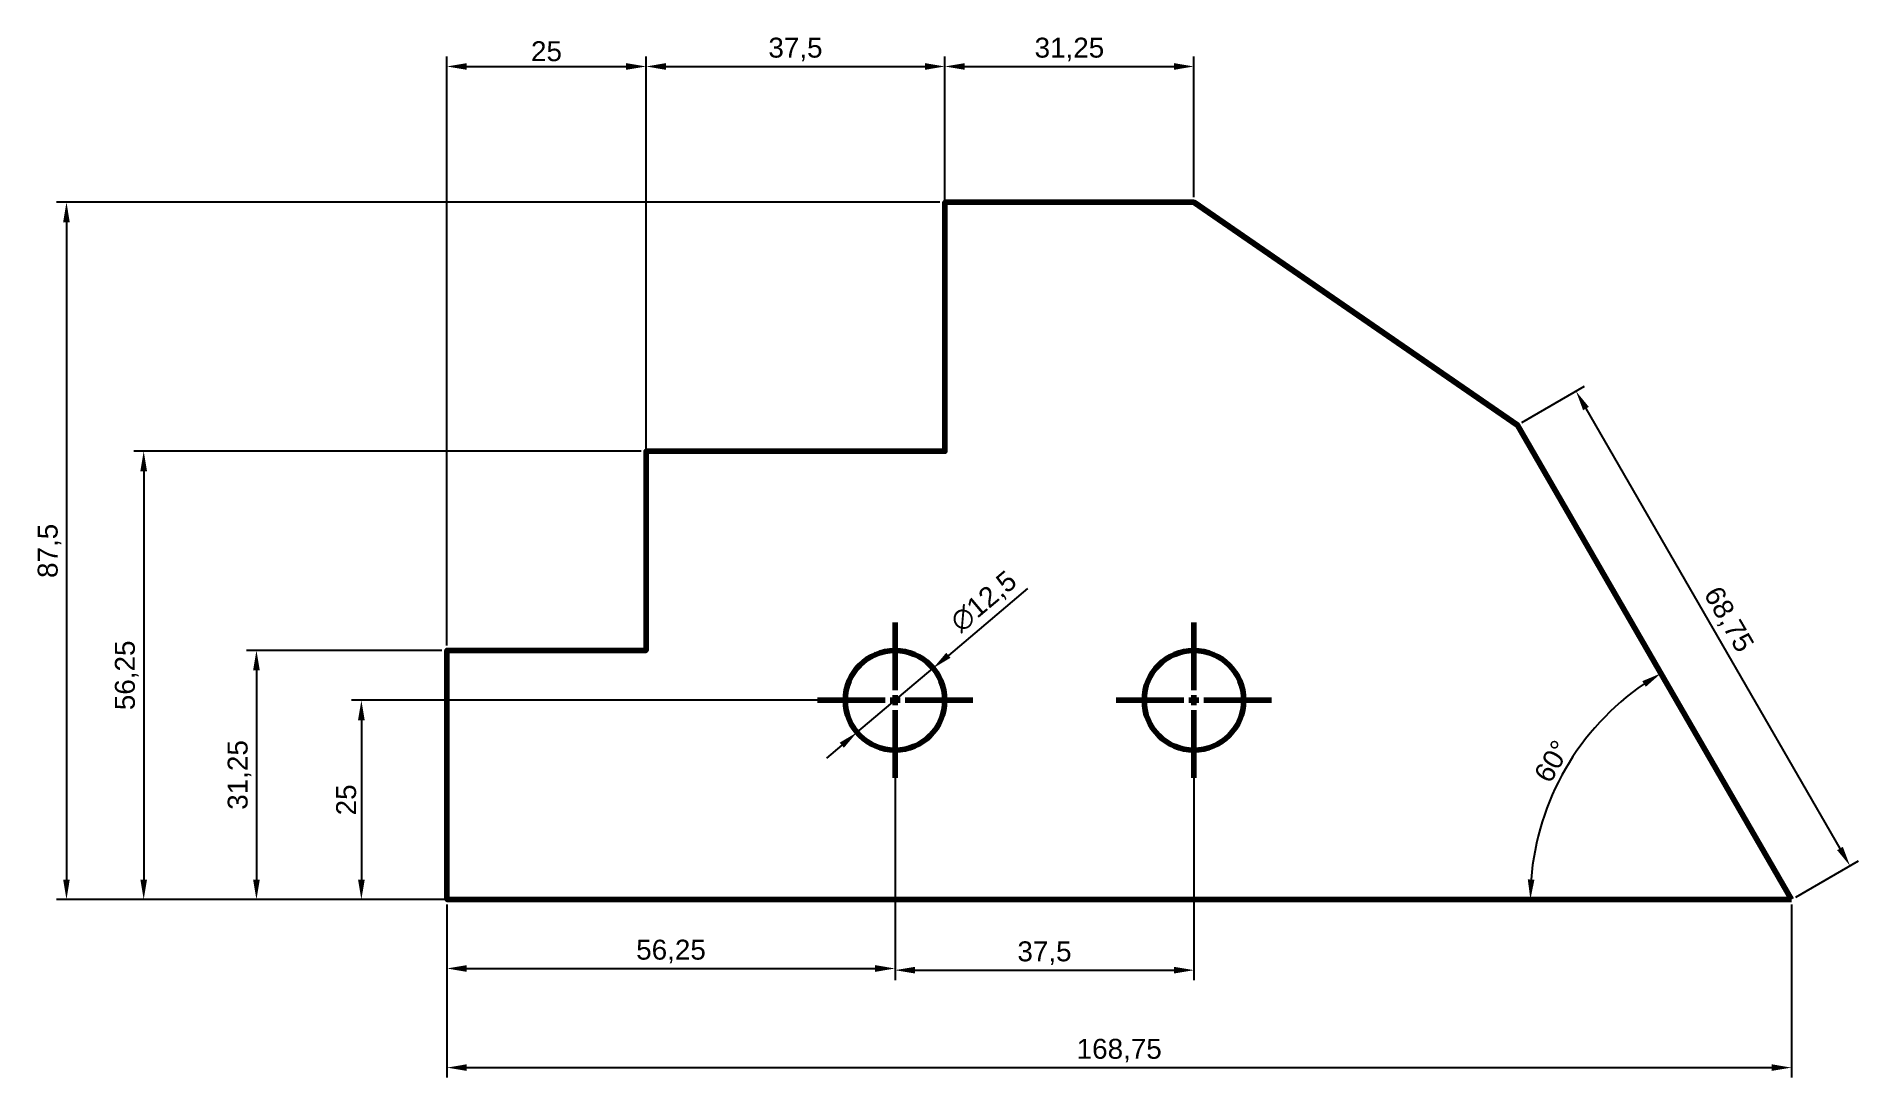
# Model space of a CAD drawing. Header units: millimetres. Extents: x 368 to 597, y 235 to 365.
import ezdxf

# ---------------------------------------------------------------- set-up
doc = ezdxf.new("R2010")
doc.units = ezdxf.units.MM
doc.linetypes.add('CENTER2', pattern=[28.575, 19.05, -3.175, 3.175, -3.175])
doc.styles.get("Standard").update_dxf_attribs({"font": 'arial.ttf'})
doc.dimstyles.new('ISO-25', dxfattribs={"dimtxt": 2.5, "dimasz": 2.5, "dimexe": 1.25, "dimexo": 0.625, "dimtad": 1, "dimtxsty": 'Standard', "dimcen": 2.5, "dimadec": 0, "dimazin": 0, "dimtfac": 1, "dimtmove": 0, "dimatfit": 3, "dimfxl": 1, "dimarcsym": 0})

# ---------------------------------------------------------------- blocks, each defined once
blk = doc.blocks.new('*U2')
at = {"color": 0, "linetype": 'CENTER2', "lineweight": 100, "transparency": 16777216}
for p, q in [((0, 1.25), (0, 9.75)), ((-9.75, 0), (-1.25, 0)), ((1.25, 0), (9.75, 0)), ((0, -9.75), (0, -1.25))]:
    blk.add_line(p, q, dxfattribs=at)
at = {"color": 0, "linetype": 'Continuous', "lineweight": 100, "transparency": 16777216}
for p, q in [((-0.625, 0), (0.625, 0)), ((0, -0.625), (0, 0.625))]:
    blk.add_line(p, q, dxfattribs=at)
blk = doc.blocks.new('*U3')
at = {"color": 0, "linetype": 'CENTER2', "lineweight": 100, "transparency": 16777216}
for p, q in [((0, 1.25), (0, 9.75)), ((-9.75, 0), (-1.25, 0)), ((1.25, 0), (9.75, 0)), ((0, -9.75), (0, -1.25))]:
    blk.add_line(p, q, dxfattribs=at)
at = {"color": 0, "linetype": 'Continuous', "lineweight": 100, "transparency": 16777216}
for p, q in [((-0.625, 0), (0.625, 0)), ((0, -0.625), (0, 0.625))]:
    blk.add_line(p, q, dxfattribs=at)
blk = doc.blocks.new('*D4')
at = {"color": 0, "lineweight": -2, "transparency": 16777216}
for p, q in [((444.54, 314.03), (444.54, 362.94)), ((447.04, 361.69), (479.54, 361.69)), ((482.04, 314.03), (482.04, 362.94))]:
    blk.add_line(p, q, dxfattribs=at)
at = {"color": 0, "transparency": 16777216}
for points in [[(447.04, 362.11), (447.04, 361.27), (444.54, 361.69)], [(479.54, 362.11), (479.54, 361.27), (482.04, 361.69)]]:
    blk.add_solid(points, dxfattribs=at)
at = {"layer": 'Defpoints', "color": 0, "transparency": 16777216}
for p in [(482.04, 361.69), (444.54, 313.4), (482.04, 313.4)]:
    blk.add_point(p, dxfattribs=at)
at = {"color": 0, "transparency": 16777216, "insert": (463.29, 363.82), "char_height": 2.5, "attachment_point": 5}
blk.add_mtext('37,5', dxfattribs=at)
blk = doc.blocks.new('*D5')
at = {"color": 0, "lineweight": -2, "transparency": 16777216}
for p, q in [((482.04, 345.28), (482.04, 362.94)), ((484.54, 361.69), (510.79, 361.69)), ((513.29, 345.28), (513.29, 362.94))]:
    blk.add_line(p, q, dxfattribs=at)
at = {"color": 0, "transparency": 16777216}
for points in [[(484.54, 362.11), (484.54, 361.27), (482.04, 361.69)], [(510.79, 362.11), (510.79, 361.27), (513.29, 361.69)]]:
    blk.add_solid(points, dxfattribs=at)
at = {"layer": 'Defpoints', "color": 0, "transparency": 16777216}
for p in [(513.29, 361.69), (482.04, 344.65), (513.29, 344.65)]:
    blk.add_point(p, dxfattribs=at)
at = {"color": 0, "transparency": 16777216, "insert": (497.67, 363.82), "char_height": 2.5, "attachment_point": 5}
blk.add_mtext('31,25', dxfattribs=at)
blk = doc.blocks.new('*D6')
at = {"color": 0, "lineweight": -2, "transparency": 16777216}
for p, q in [((481.42, 344.65), (370.55, 344.65)), ((371.8, 342.15), (371.8, 259.65)), ((418.92, 257.15), (370.55, 257.15))]:
    blk.add_line(p, q, dxfattribs=at)
at = {"color": 0, "transparency": 16777216}
for points in [[(371.38, 342.15), (372.21, 342.15), (371.8, 344.65)], [(371.38, 259.65), (372.21, 259.65), (371.8, 257.15)]]:
    blk.add_solid(points, dxfattribs=at)
at = {"layer": 'Defpoints', "color": 0, "transparency": 16777216}
for p in [(482.04, 344.65), (371.8, 257.15), (419.54, 257.15)]:
    blk.add_point(p, dxfattribs=at)
at = {"color": 0, "transparency": 16777216, "insert": (369.67, 300.9), "char_height": 2.5, "attachment_point": 5, "rotation": 90}
blk.add_mtext('87,5', dxfattribs=at)
blk = doc.blocks.new('*D7')
at = {"color": 0, "lineweight": -2, "transparency": 16777216}
for p, q in [((443.92, 313.4), (380.24, 313.4)), ((381.49, 310.9), (381.49, 259.65)), ((418.92, 257.15), (380.24, 257.15))]:
    blk.add_line(p, q, dxfattribs=at)
at = {"color": 0, "transparency": 16777216}
for points in [[(381.07, 310.9), (381.91, 310.9), (381.49, 313.4)], [(381.07, 259.65), (381.91, 259.65), (381.49, 257.15)]]:
    blk.add_solid(points, dxfattribs=at)
at = {"layer": 'Defpoints', "color": 0, "transparency": 16777216}
for p in [(444.54, 313.4), (381.49, 257.15), (419.54, 257.15)]:
    blk.add_point(p, dxfattribs=at)
at = {"color": 0, "transparency": 16777216, "insert": (379.36, 285.28), "char_height": 2.5, "attachment_point": 5, "rotation": 90}
blk.add_mtext('56,25', dxfattribs=at)
blk = doc.blocks.new('*D8')
at = {"color": 0, "lineweight": -2, "transparency": 16777216}
for p, q in [((418.92, 288.4), (394.39, 288.4)), ((395.64, 285.9), (395.64, 259.65)), ((418.92, 257.15), (394.39, 257.15))]:
    blk.add_line(p, q, dxfattribs=at)
at = {"color": 0, "transparency": 16777216}
for points in [[(395.22, 285.9), (396.06, 285.9), (395.64, 288.4)], [(395.22, 259.65), (396.06, 259.65), (395.64, 257.15)]]:
    blk.add_solid(points, dxfattribs=at)
at = {"layer": 'Defpoints', "color": 0, "transparency": 16777216}
for p in [(419.54, 288.4), (395.64, 257.15), (419.54, 257.15)]:
    blk.add_point(p, dxfattribs=at)
at = {"color": 0, "transparency": 16777216, "insert": (393.51, 272.78), "char_height": 2.5, "attachment_point": 5, "rotation": 90}
blk.add_mtext('31,25', dxfattribs=at)
blk = doc.blocks.new('*D9')
at = {"color": 0, "lineweight": -2, "transparency": 16777216}
for p, q in [((468.92, 282.15), (407.56, 282.15)), ((408.81, 279.65), (408.81, 259.65)), ((468.92, 257.15), (407.56, 257.15))]:
    blk.add_line(p, q, dxfattribs=at)
at = {"color": 0, "transparency": 16777216}
for points in [[(408.39, 279.65), (409.23, 279.65), (408.81, 282.15)], [(408.39, 259.65), (409.23, 259.65), (408.81, 257.15)]]:
    blk.add_solid(points, dxfattribs=at)
at = {"layer": 'Defpoints', "color": 0, "transparency": 16777216}
for p in [(469.54, 282.15), (408.81, 257.15), (469.54, 257.15)]:
    blk.add_point(p, dxfattribs=at)
at = {"color": 0, "transparency": 16777216, "insert": (406.91, 269.65), "char_height": 2.5, "attachment_point": 5, "rotation": 90}
blk.add_mtext('25', dxfattribs=at)
blk = doc.blocks.new('*D10')
at = {"color": 0, "lineweight": -2, "transparency": 16777216}
for p, q in [((492.4, 296.17), (482.48, 287.79)), ((471.01, 278.12), (480.57, 286.18)), ((469.1, 276.51), (467.19, 274.9))]:
    blk.add_line(p, q, dxfattribs=at)
at = {"color": 0, "transparency": 16777216}
for points in [[(482.21, 288.11), (482.75, 287.48), (480.57, 286.18)], [(468.84, 276.83), (469.37, 276.19), (471.01, 278.12)]]:
    blk.add_solid(points, dxfattribs=at)
at = {"layer": 'Defpoints', "color": 0, "transparency": 16777216}
for p in [(480.57, 286.18), (471.01, 278.12)]:
    blk.add_point(p, dxfattribs=at)
at = {"color": 0, "transparency": 16777216, "insert": (487, 294.44), "char_height": 2.5, "attachment_point": 5, "rotation": 40.1548}
blk.add_mtext('∅12,5', dxfattribs=at)
blk = doc.blocks.new('*D11')
at = {"color": 0, "lineweight": -2, "transparency": 16777216}
for p, q in [((475.79, 275.28), (475.79, 247.03)), ((513.29, 275.28), (513.29, 247.03)), ((478.29, 248.28), (510.79, 248.28))]:
    blk.add_line(p, q, dxfattribs=at)
at = {"color": 0, "transparency": 16777216}
for points in [[(478.29, 248.7), (478.29, 247.86), (475.79, 248.28)], [(510.79, 248.7), (510.79, 247.86), (513.29, 248.28)]]:
    blk.add_solid(points, dxfattribs=at)
at = {"layer": 'Defpoints', "color": 0, "transparency": 16777216}
for p in [(475.79, 275.9), (513.29, 275.9), (513.29, 248.28)]:
    blk.add_point(p, dxfattribs=at)
at = {"color": 0, "transparency": 16777216, "insert": (494.54, 250.41), "char_height": 2.5, "attachment_point": 5}
blk.add_mtext('37,5', dxfattribs=at)
blk = doc.blocks.new('*D12')
at = {"color": 0, "lineweight": -2, "transparency": 16777216}
for p, q in [((419.54, 256.53), (419.54, 247.24)), ((475.79, 256.53), (475.79, 247.24)), ((422.04, 248.49), (473.29, 248.49))]:
    blk.add_line(p, q, dxfattribs=at)
at = {"color": 0, "transparency": 16777216}
for points in [[(422.04, 248.91), (422.04, 248.07), (419.54, 248.49)], [(473.29, 248.91), (473.29, 248.07), (475.79, 248.49)]]:
    blk.add_solid(points, dxfattribs=at)
at = {"layer": 'Defpoints', "color": 0, "transparency": 16777216}
for p in [(419.54, 257.15), (475.79, 257.15), (475.79, 248.49)]:
    blk.add_point(p, dxfattribs=at)
at = {"color": 0, "transparency": 16777216, "insert": (447.67, 250.62), "char_height": 2.5, "attachment_point": 5}
blk.add_mtext('56,25', dxfattribs=at)
blk = doc.blocks.new('*D13')
at = {"color": 0, "lineweight": -2, "transparency": 16777216}
for p, q in [((419.54, 256.53), (419.54, 234.8)), ((588.29, 256.53), (588.29, 234.8)), ((422.04, 236.05), (585.79, 236.05))]:
    blk.add_line(p, q, dxfattribs=at)
at = {"color": 0, "transparency": 16777216}
for points in [[(422.04, 236.47), (422.04, 235.64), (419.54, 236.05)], [(585.79, 236.47), (585.79, 235.64), (588.29, 236.05)]]:
    blk.add_solid(points, dxfattribs=at)
at = {"layer": 'Defpoints', "color": 0, "transparency": 16777216}
for p in [(419.54, 257.15), (588.29, 257.15), (588.29, 236.05)]:
    blk.add_point(p, dxfattribs=at)
at = {"color": 0, "transparency": 16777216, "insert": (503.92, 238.18), "char_height": 2.5, "attachment_point": 5}
blk.add_mtext('168,75', dxfattribs=at)
blk = doc.blocks.new('*D14')
at = {"color": 0, "lineweight": -2, "transparency": 16777216}
for p, q in [((554.46, 317), (562.33, 321.55)), ((562.5, 318.76), (594.38, 263.55)), ((588.83, 257.46), (596.71, 262.01))]:
    blk.add_line(p, q, dxfattribs=at)
at = {"color": 0, "transparency": 16777216}
for points in [[(562.86, 318.97), (562.14, 318.55), (561.25, 320.93)], [(594.74, 263.76), (594.02, 263.34), (595.63, 261.39)]]:
    blk.add_solid(points, dxfattribs=at)
at = {"layer": 'Defpoints', "color": 0, "transparency": 16777216}
for p in [(553.92, 316.69), (595.63, 261.39), (588.29, 257.15)]:
    blk.add_point(p, dxfattribs=at)
at = {"color": 0, "transparency": 16777216, "insert": (580.28, 292.22), "char_height": 2.5, "attachment_point": 5, "rotation": 300}
blk.add_mtext('68,75', dxfattribs=at)
blk = doc.blocks.new('*D15')
at = {"color": 0, "lineweight": -2, "transparency": 16777216}
blk.add_arc((588.29, 257.15), 32.77, 124.3718, 175.6282, dxfattribs=at)
at = {"color": 0, "transparency": 16777216}
for points in [[(569.57, 284.55), (570.01, 283.85), (571.91, 285.53)], [(556.03, 259.63), (555.2, 259.67), (555.52, 257.15)]]:
    blk.add_solid(points, dxfattribs=at)
at = {"layer": 'Defpoints', "color": 0, "transparency": 16777216}
for p in [(553.92, 316.69), (563.19, 278.22), (419.54, 257.15), (588.29, 257.15), (588.29, 257.15)]:
    blk.add_point(p, dxfattribs=at)
at = {"color": 0, "transparency": 16777216, "insert": (558.26, 274.49), "char_height": 2.5, "attachment_point": 5, "rotation": 60}
blk.add_mtext('60°', dxfattribs=at)
blk = doc.blocks.new('*D16')
at = {"color": 0, "lineweight": -2, "transparency": 16777216}
for p, q in [((419.54, 289.03), (419.54, 362.94)), ((422.04, 361.69), (442.04, 361.69)), ((444.54, 289.03), (444.54, 362.94))]:
    blk.add_line(p, q, dxfattribs=at)
at = {"color": 0, "transparency": 16777216}
for points in [[(422.04, 362.11), (422.04, 361.27), (419.54, 361.69)], [(442.04, 362.11), (442.04, 361.27), (444.54, 361.69)]]:
    blk.add_solid(points, dxfattribs=at)
at = {"layer": 'Defpoints', "color": 0, "transparency": 16777216}
for p in [(444.54, 361.69), (419.54, 288.4), (444.54, 288.4)]:
    blk.add_point(p, dxfattribs=at)
at = {"color": 0, "transparency": 16777216, "insert": (432.04, 363.59), "char_height": 2.5, "attachment_point": 5}
blk.add_mtext('25', dxfattribs=at)

msp = doc.modelspace()

# ---------------------------------------------------------------- linework, layer by layer
at = {"lineweight": 100}
msp.add_lwpolyline([(588.292, 257.152), (553.917, 316.691), (513.292, 344.652), (482.042, 344.652), (482.042, 313.402), (444.542, 313.402), (444.542, 288.402), (419.542, 288.402), (419.542, 257.152)], close=True, dxfattribs=at)
for centre in [(475.792, 282.152), (513.292, 282.152)]:
    msp.add_circle(centre, 6.25, dxfattribs=at)

# ---------------------------------------------------------------- block references
at = {"linetype": 'CENTER2', "lineweight": 100}
for name, p in [('*U2', (475.792, 282.152)), ('*U3', (513.292, 282.152))]:
    msp.add_blockref(name, p, dxfattribs=at)

# ---------------------------------------------------------------- dimensions: what is measured, and where the dimension line sits
at = {"color": 240, "true_color": 0xed1f24}
for base, p1, p2, picture, middle in [((444.542, 361.691), (419.542, 288.402), (444.542, 288.402), '*D16', (432.042, 363.592)), ((482.042, 361.691), (444.542, 313.402), (482.042, 313.402), '*D4', (463.292, 363.818)), ((513.292, 361.691), (482.042, 344.652), (513.292, 344.652), '*D5', (497.667, 363.818)), ((513.292, 248.28), (475.792, 275.902), (513.292, 275.902), '*D11', (494.542, 250.408)), ((475.792, 248.488), (419.542, 257.152), (475.792, 257.152), '*D12', (447.667, 250.616)), ((588.292, 236.054), (419.542, 257.152), (588.292, 257.152), '*D13', (503.917, 238.181))]:
    dim = msp.add_linear_dim(base=base, p1=p1, p2=p2, dimstyle='ISO-25', dxfattribs=at)
    dim.commit()
    dim.dimension.update_dxf_attribs({"geometry": picture, "text_midpoint": middle})
for base, p1, p2, picture, middle in [((371.797, 257.152), (482.042, 344.652), (419.542, 257.152), '*D6', (369.67, 300.902)), ((381.489, 257.152), (444.542, 313.402), (419.542, 257.152), '*D7', (379.362, 285.277)), ((395.64, 257.152), (419.542, 288.402), (419.542, 257.152), '*D8', (393.512, 272.777)), ((408.809, 257.152), (469.542, 282.152), (469.542, 257.152), '*D9', (406.908, 269.652))]:
    dim = msp.add_linear_dim(base=base, p1=p1, p2=p2, angle=90, dimstyle='ISO-25', dxfattribs=at)
    dim.commit()
    dim.dimension.update_dxf_attribs({"geometry": picture, "text_midpoint": middle})
dim = msp.add_aligned_dim(p1=(553.917, 316.691), p2=(588.292, 257.152), distance=8.471, dimstyle='ISO-25', dxfattribs=at)
dim.commit()
dim.dimension.update_dxf_attribs({"geometry": '*D14', "text_midpoint": (580.282, 292.22)})
dim = msp.add_angular_dim_2l(base=(563.186, 278.217), line1=((419.542, 257.152), (588.292, 257.152)), line2=((588.292, 257.152), (553.917, 316.691)), dimstyle='ISO-25', dxfattribs=at)
dim.commit()
dim.dimension.update_dxf_attribs({"geometry": '*D15', "text_midpoint": (558.263, 274.489)})
dim = msp.add_diameter_dim_2p(p1=(471.015, 278.121), p2=(480.568, 286.182), dimstyle='ISO-25', dxfattribs=at)
dim.commit()
dim.dimension.update_dxf_attribs({"geometry": '*D10', "text_midpoint": (488.396, 292.786), "dimtype": 163})

doc.saveas('drawing.dxf')
